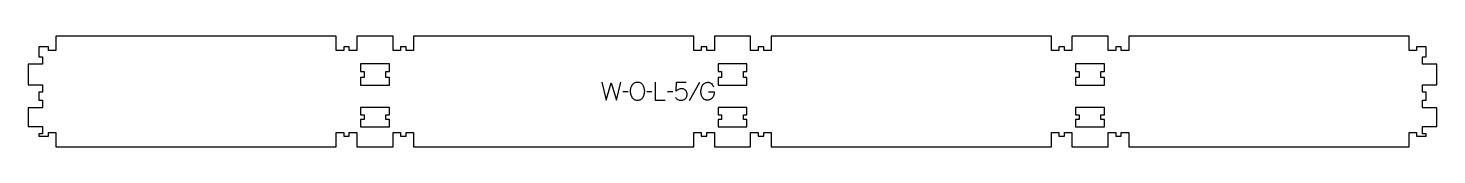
# Model space of a CAD drawing. Extents: x 0 to 2364, y 0 to 186.
import ezdxf

# ---------------------------------------------------------------- set-up
doc = ezdxf.new("R2010")
doc.units = 0
for name, color, linetype in [('1_ANYTOOL_1MMDEEP_LABELS_S', 2, 'CONTINUOUS'), ('3_ANYTOOL_CUTTHROUGH_INSID', 4, 'CONTINUOUS'), ('4_ANYTOOL_CUTTHROUGH_OUTSI', 5, 'CONTINUOUS')]:
    doc.layers.add(name, color=color, linetype=linetype)

msp = doc.modelspace()

# ---------------------------------------------------------------- linework, layer by layer
at = {"layer": '1_ANYTOOL_1MMDEEP_LABELS_S'}
for p, q in [((1126.221429, 107.706964), (1109.035714, 76.935535)), ((1006.65, 92.064107), (997.864286, 91.978392)), ((1046.678571, 92.064107), (1037.892857, 91.978392)), ((1081.564286, 92.064107), (1072.778571, 91.978392))]:
    msp.add_line(p, q, dxfattribs=at)
for points in [[(962.292857, 108.178392), (970.007143, 78.178392), (978.45, 107.278392), (986.935714, 78.178392), (994.435714, 108.178392)], [(1051.821429, 108.178392), (1051.821429, 78.178392), (1068.921429, 78.178392)]]:
    msp.add_lwpolyline(points, dxfattribs=at)
msp.add_lwpolyline([(1022.721429, 108.521249, -0.064784), (1025.395384, 108.173328, -0.088904), (1027.821429, 107.042678, -0.05419), (1029.743993, 105.350548, -0.051179), (1031.271429, 103.292678, -0.041653), (1032.453628, 100.863905, -0.036749), (1033.242857, 98.278392, -0.024892), (1033.700637, 95.659129, -0.030823), (1033.864286, 93.006964, -0.034269), (1033.687766, 90.434467, -0.031918), (1033.173214, 87.906964, -0.031725), (1032.285027, 85.297567, -0.026303), (1031.1, 82.806964, -0.058719), (1029.57622, 80.645216, -0.077745), (1027.5375, 78.981964, -0.077243), (1025.050512, 78.003126, -0.055252), (1022.378571, 77.706964, -0.054051), (1019.624646, 78.005543, -0.077615), (1017.058929, 79.003392, -0.078558), (1014.983855, 80.690466, -0.060481), (1013.442857, 82.892678, -0.02629), (1012.256197, 85.431897, -0.031299), (1011.369643, 88.089107, -0.031469), (1010.854604, 90.675922, -0.033416), (1010.678571, 93.306964, -0.032847), (1010.857249, 96.023912, -0.035049), (1011.401786, 98.690892, -0.03503), (1012.31776, 101.267931, -0.032231), (1013.571429, 103.699821, -0.062518), (1015.193317, 105.766915, -0.074052), (1017.305357, 107.315892, -0.072322), (1019.932211, 108.246783, -0.049083)], format="xyb", close=True, dxfattribs=at)
for points in [[(1085.85, 82.935535, 0.051644), (1087.585038, 80.915623, 0.067529), (1089.739286, 79.367678, 0.067834), (1092.196044, 78.463207, 0.054378), (1094.807143, 78.178392, 0.039344), (1097.790396, 78.4135, 0.059901), (1100.657143, 79.228392, 0.055966), (1101.871949, 79.905395, 0.047768), (1102.923214, 80.819464, 0.046557), (1103.918629, 82.084752, 0.031515), (1104.707143, 83.492678, 0.047557), (1105.395435, 85.372059, 0.064093), (1105.65, 87.349821, 0.035335), (1105.508681, 89.347, 0.045148), (1105.05, 91.292678, 0.045692), (1104.299874, 93.004168, 0.046166), (1103.25, 94.549821, 0.060461), (1101.915092, 95.821375, 0.060801), (1100.314286, 96.735535, 0.059081), (1098.350794, 97.298857, 0.040364), (1096.307143, 97.464107, 0.051634), (1093.726551, 97.196903, 0.068321), (1091.292857, 96.328392, 0.044671), (1089.051072, 94.896239, 0.031916), (1087.05, 93.135535), (1087.778571, 108.178392), (1103.978571, 108.178392)], [(1141.435714, 91.978392), (1151.207143, 91.935535, -0.031732), (1150.939032, 88.928133, -0.048764), (1150.194643, 86.010535, -0.050291), (1149.08493, 83.700027, -0.060119), (1147.5, 81.692678, -0.036578), (1145.76798, 80.206261, -0.050793), (1143.808929, 79.046249, -0.051881), (1141.855912, 78.378505, -0.053919), (1139.807143, 78.135535, -0.055881), (1137.771996, 78.342479, -0.055271), (1135.832143, 78.992678, -0.05403), (1133.906167, 80.151872, -0.038531), (1132.221429, 81.649821, -0.067281), (1130.673715, 83.760835, -0.049165), (1129.65, 86.181964, -0.047412), (1128.977073, 89.385882, -0.028075), (1128.792857, 92.664107, -0.03109), (1128.960384, 95.355686, -0.031496), (1129.4625, 98.005178, -0.031425), (1130.313373, 100.633422, -0.02824), (1131.471429, 103.142678, -0.064555), (1133.000232, 105.294203, -0.078906), (1135.066071, 106.919464, -0.076878), (1137.689673, 107.894013, -0.050594), (1140.492857, 108.178392, -0.039946), (1142.152418, 108.045596, -0.052714), (1143.755357, 107.610535, -0.053511), (1145.138554, 106.895201, -0.05153), (1146.342857, 105.906964, -0.040443), (1148.383081, 103.483822, -0.04035), (1150.007143, 100.764107)]]:
    msp.add_lwpolyline(points, format="xyb", dxfattribs=at)
at = {"layer": '3_ANYTOOL_CUTTHROUGH_INSID'}
for points in [[(563.5, 116), (557.5, 116), (557.5, 103.5), (606, 103.5), (606, 116), (600, 116), (600, 126.5), (606, 126.5), (606, 139), (557.5, 139), (557.5, 126.5), (563.5, 126.5)], [(1163.5, 116), (1157.5, 116), (1157.5, 103.5), (1206, 103.5), (1206, 116), (1200, 116), (1200, 126.5), (1206, 126.5), (1206, 139), (1157.5, 139), (1157.5, 126.5), (1163.5, 126.5)], [(1763.5, 116), (1757.5, 116), (1757.5, 103.5), (1806, 103.5), (1806, 116), (1800, 116), (1800, 126.5), (1806, 126.5), (1806, 139), (1757.5, 139), (1757.5, 126.5), (1763.5, 126.5)], [(563.5, 46), (557.5, 46), (557.5, 33.5), (606, 33.5), (606, 46), (600, 46), (600, 53.589), (606, 53.589), (606, 66.089), (557.5, 66.089), (557.5, 53.589), (563.5, 53.589)], [(1163.5, 46), (1157.5, 46), (1157.5, 33.5), (1206, 33.5), (1206, 46), (1200, 46), (1200, 53.589), (1206, 53.589), (1206, 66.089), (1157.5, 66.089), (1157.5, 53.589), (1163.5, 53.589)], [(1763.5, 46), (1757.5, 46), (1757.5, 33.5), (1806, 33.5), (1806, 46), (1800, 46), (1800, 53.589), (1806, 53.589), (1806, 66.089), (1757.5, 66.089), (1757.5, 53.589), (1763.5, 53.589)]]:
    msp.add_lwpolyline(points, close=True, dxfattribs=at)
at = {"layer": '4_ANYTOOL_CUTTHROUGH_OUTSI'}
msp.add_lwpolyline([(2345.5, 167.5), (2329.404437, 167.5), (2329.404437, 161.75, -0.414214), (2329.154437, 161.5), (2317.154437, 161.5, -0.414214), (2316.904437, 161.75), (2316.904437, 185.5), (1846.595563, 185.5), (1846.595563, 161.75, -0.414214), (1846.345563, 161.5), (1834.345563, 161.5, -0.414214), (1834.095563, 161.75), (1834.095563, 167.5), (1824.654437, 167.5), (1824.654437, 161.75, -0.414214), (1824.404437, 161.5), (1812.404437, 161.5, -0.414214), (1812.154437, 161.75), (1812.154437, 185.5), (1751.345563, 185.5), (1751.345563, 161.75, -0.414214), (1751.095563, 161.5), (1739.095563, 161.5, -0.414214), (1738.845563, 161.75), (1738.845563, 167.5), (1729.404437, 167.5), (1729.404437, 161.75, -0.414214), (1729.154437, 161.5), (1717.154437, 161.5, -0.414214), (1716.904437, 161.75), (1716.904437, 185.5), (1246.595563, 185.5), (1246.595563, 161.75, -0.414214), (1246.345563, 161.5), (1234.345563, 161.5, -0.414214), (1234.095563, 161.75), (1234.095563, 167.5), (1224.654437, 167.5), (1224.654437, 161.75, -0.414214), (1224.404437, 161.5), (1212.404437, 161.5, -0.414214), (1212.154437, 161.75), (1212.154437, 185.5), (1151.345563, 185.5), (1151.345563, 161.75, -0.414214), (1151.095563, 161.5), (1139.095563, 161.5, -0.414214), (1138.845563, 161.75), (1138.845563, 167.5), (1129.404437, 167.5), (1129.404437, 161.75, -0.414214), (1129.154437, 161.5), (1117.154437, 161.5, -0.414214), (1116.904437, 161.75), (1116.904437, 185.5), (646.595563, 185.5), (646.595563, 161.75, -0.414214), (646.345563, 161.5), (634.345563, 161.5, -0.414214), (634.095563, 161.75), (634.095563, 167.5), (624.654437, 167.5), (624.654437, 161.75, -0.414214), (624.404437, 161.5), (612.404437, 161.5, -0.414214), (612.154437, 161.75), (612.154437, 185.5), (551.345563, 185.5), (551.345563, 161.75, -0.414214), (551.095563, 161.5), (539.095563, 161.5, -0.414214), (538.845563, 161.75), (538.845563, 167.5), (529.404437, 167.5), (529.404437, 161.75, -0.414214), (529.154437, 161.5), (517.154437, 161.5, -0.414214), (516.904437, 161.75), (516.904437, 185.5), (46.595563, 185.5), (46.595563, 161.75, -0.414214), (46.345563, 161.5), (34.345563, 161.5, -0.414214), (34.095563, 161.75), (34.095563, 167.5), (18, 167.5), (18, 151), (23.75, 151, -0.414214), (24, 150.75), (24, 138.75, -0.414214), (23.75, 138.5), (0, 138.5), (0, 104), (23.75, 104, -0.414214), (24, 103.75), (24, 91.75, -0.414214), (23.75, 91.5), (18, 91.5), (18, 78.089), (23.75, 78.089, -0.414214), (24, 77.839), (24, 65.839, -0.414214), (23.75, 65.589), (0, 65.589), (0, 34), (23.75, 34, -0.414214), (24, 33.75), (24, 21.75, -0.414214), (23.75, 21.5), (18, 21.5), (18, 18), (34.095563, 18), (34.095563, 23.75, -0.414214), (34.345563, 24), (46.345563, 24, -0.414214), (46.595563, 23.75), (46.595563, 0), (516.904437, 0), (516.904437, 23.75, -0.414214), (517.154437, 24), (529.154437, 24, -0.414214), (529.404437, 23.75), (529.404437, 18), (538.845563, 18), (538.845563, 23.75, -0.414214), (539.095563, 24), (551.095563, 24, -0.414214), (551.345563, 23.75), (551.345563, 0), (612.154437, 0), (612.154437, 23.75, -0.414214), (612.404437, 24), (624.404437, 24, -0.414214), (624.654437, 23.75), (624.654437, 18), (634.095563, 18), (634.095563, 23.75, -0.414214), (634.345563, 24), (646.345563, 24, -0.414214), (646.595563, 23.75), (646.595563, 0), (1116.904437, 0), (1116.904437, 23.75, -0.414214), (1117.154437, 24), (1129.154437, 24, -0.414214), (1129.404437, 23.75), (1129.404437, 18), (1138.845563, 18), (1138.845563, 23.75, -0.414214), (1139.095563, 24), (1151.095563, 24, -0.414214), (1151.345563, 23.75), (1151.345563, 0), (1212.154437, 0), (1212.154437, 23.75, -0.414214), (1212.404437, 24), (1224.404437, 24, -0.414214), (1224.654437, 23.75), (1224.654437, 18), (1234.095563, 18), (1234.095563, 23.75, -0.414214), (1234.345563, 24), (1246.345563, 24, -0.414214), (1246.595563, 23.75), (1246.595563, 0), (1716.904437, 0), (1716.904437, 23.75, -0.414214), (1717.154437, 24), (1729.154437, 24, -0.414214), (1729.404437, 23.75), (1729.404437, 18), (1738.845563, 18), (1738.845563, 23.75, -0.414214), (1739.095563, 24), (1751.095563, 24, -0.414214), (1751.345563, 23.75), (1751.345563, 0), (1812.154437, 0), (1812.154437, 23.75, -0.414214), (1812.404437, 24), (1824.404437, 24, -0.414214), (1824.654437, 23.75), (1824.654437, 18), (1834.095563, 18), (1834.095563, 23.75, -0.414214), (1834.345563, 24), (1846.345563, 24, -0.414214), (1846.595563, 23.75), (1846.595563, 0), (2316.904437, 0), (2316.904437, 23.75, -0.414214), (2317.154437, 24), (2329.154437, 24, -0.414214), (2329.404437, 23.75), (2329.404437, 18), (2345.5, 18), (2345.5, 21.5), (2339.75, 21.5, -0.414214), (2339.5, 21.75), (2339.5, 33.75, -0.414214), (2339.75, 34), (2363.5, 34), (2363.5, 65.589), (2339.75, 65.589, -0.414214), (2339.5, 65.839), (2339.5, 77.839, -0.414214), (2339.75, 78.089), (2345.5, 78.089), (2345.5, 91.5), (2339.75, 91.5, -0.414214), (2339.5, 91.75), (2339.5, 103.75, -0.414214), (2339.75, 104), (2363.5, 104), (2363.5, 138.5), (2339.75, 138.5, -0.414214), (2339.5, 138.75), (2339.5, 150.75, -0.414214), (2339.75, 151), (2345.5, 151)], format="xyb", close=True, dxfattribs=at)

doc.saveas('drawing.dxf')
